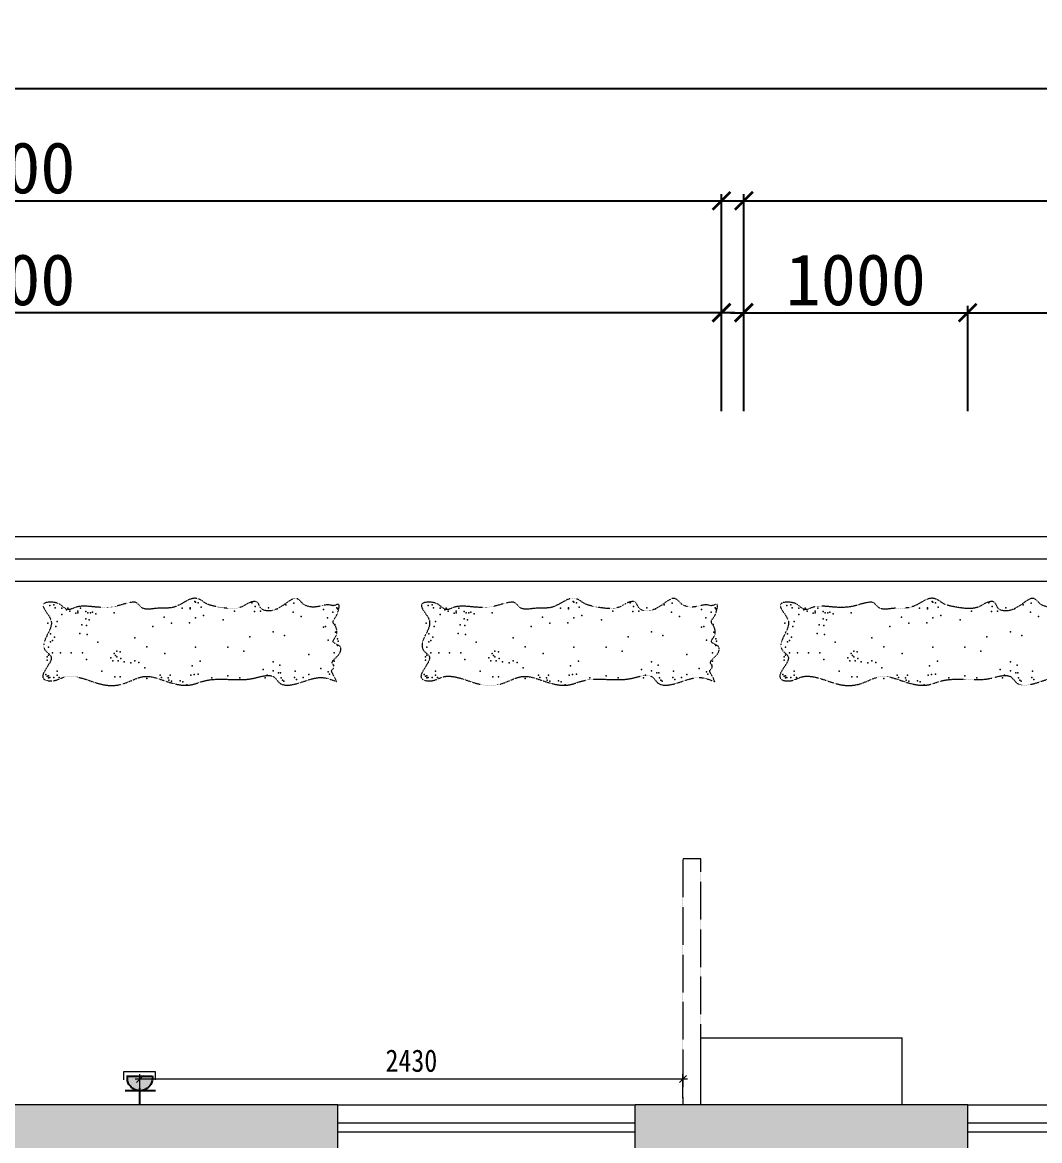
# Model space of a CAD drawing. Header units: millimetres. Extents: x -41640 to 3079702, y -5257903 to 68462.
# Drawn here: x 6259 to 10804, y 17369 to 22366 of the extents above; entities that cross this region are included whole.
import ezdxf

# ---------------------------------------------------------------- set-up
doc = ezdxf.new("R2010")
doc.units = ezdxf.units.MM
doc.header["$LTSCALE"] = 10
doc.linetypes.add('ACAD_ISO03W100', pattern=[30, 12, -18])
doc.linetypes.add('CONTINOUS', pattern=[0])
doc.layers.get('0').update_dxf_attribs({"color": 255})
doc.layers.get('Defpoints').update_dxf_attribs({"color": 255})
for name, color, linetype, lineweight in [('1室外尺寸标注', 3, 'Continuous', 30), ('1强弱电插座尺寸', 5, 'Continuous', 0), ('1强电插座布置图', 1, 'Continuous', 30), ('浅线', 251, 'CONTINOUS', 0)]:
    doc.layers.add(name, color=color, linetype=linetype, lineweight=lineweight)
doc.layers.add('2323', color=4, linetype='Continuous')
doc.layers.add('LAYER2', color=8, linetype='Continuous')
doc.styles.get("Standard").update_dxf_attribs({"font": ''})
doc.styles.add('夏建东', font='', dxfattribs={"width": 0.85})
doc.styles.add('邓林', font='simhei.ttf')
doc.styles.get('Standard').set_extended_font_data('SimSun')
doc.styles.get('夏建东').set_extended_font_data('SimSun')
doc.dimstyles.new('g', dxfattribs={"dimtxt": 100, "dimasz": 31, "dimexe": 21, "dimexo": 30, "dimgap": 31, "dimtad": 1, "dimtih": 1, "dimtoh": 1, "dimdec": 0, "dimrnd": 10, "dimdsep": 46, "dimtxsty": '夏建东', "dimblk": 'OBLIQUE', "dimcen": 2.5, "dimdle": 21, "dimclrd": 5, "dimclre": 5, "dimclrt": 5, "dimadec": 0, "dimazin": 0, "dimtfac": 1, "dimtdec": 0, "dimtmove": 2, "dimatfit": 3, "dimldrblk": 'DOT', "dimfxl": 300, "dimlwd": -1, "dimlwe": -1, "dimarcsym": 1})
doc.dimstyles.get("Standard").update_dxf_attribs({"dimtxt": 0.18, "dimasz": 0.18, "dimexe": 0.18, "dimexo": 0.0625, "dimgap": 0.09, "dimtad": 0, "dimtih": 1, "dimtoh": 1, "dimdec": 4, "dimzin": 0, "dimdsep": 46, "dimtxsty": 'Standard', "dimcen": 0.09, "dimadec": 0, "dimazin": 0, "dimtfac": 1, "dimtdec": 4, "dimtofl": 0, "dimtmove": 0, "dimatfit": 3, "dimfxl": 1, "dimtolj": 1, "dimtzin": 0, "dimarcsym": 0})

# ---------------------------------------------------------------- blocks, each defined once
blk = doc.blocks.new('_ArchTick')
at = {"color": 0, "linetype": 'ByBlock', "const_width": 0.15}
blk.add_lwpolyline([(-0.5, -0.5), (0.5, 0.5)], dxfattribs=at)
blk = doc.blocks.new('*D316')
at = {"layer": '1室外尺寸标注', "color": 8, "lineweight": -2}
for p, q in [((2982.3, 20629), (2982.3, 21099)), ((9382.6, 20629), (9382.6, 21099)), ((9442.6, 21069), (2922.3, 21069))]:
    blk.add_line(p, q, dxfattribs=at)
at = {"layer": 'Defpoints', "color": 0, "lineweight": 30}
for p in [(2982.3, 21069), (2982.3, 20569, 0), (9382.6, 20569, 0)]:
    blk.add_point(p, dxfattribs=at)
at = {"layer": '1室外尺寸标注', "color": 8, "lineweight": -2, "xscale": 80, "yscale": 80, "zscale": 80, "rotation": 180}
blk.add_blockref('_ArchTick', (2982.3, 21069), dxfattribs=at)
at = {"layer": '1室外尺寸标注', "color": 8, "lineweight": -2, "xscale": 80, "yscale": 80, "zscale": 80}
blk.add_blockref('_ArchTick', (9382.6, 21069), dxfattribs=at)
at = {"layer": '1室外尺寸标注', "color": 45, "insert": (6182.4, 21215.3), "char_height": 230, "attachment_point": 5, "style": '邓林', "bg_fill": 3, "box_fill_scale": 1.1, "bg_fill_color": 256, "bg_fill_true_color": 13158600, "bg_fill_transparency": 6998976}
blk.add_mtext('6400', dxfattribs=at)
blk = doc.blocks.new('_Dot')
at = {"color": 0, "linetype": 'ByBlock', "lineweight": -2}
blk.add_line((-0.5, 0), (-1, 0), dxfattribs=at)
at = {"color": 0, "linetype": 'ByBlock', "const_width": 0.5}
blk.add_lwpolyline([(-0.25, 0, 1), (0.25, 0, 1)], format="xyb", close=True, dxfattribs=at)
blk = doc.blocks.new('DOT')
at = {"color": 0, "linetype": 'ByBlock'}
blk.add_line((-0.35, 0), (-1, 0), dxfattribs=at)
at = {"color": 0, "linetype": 'ByBlock', "const_width": 0.35}
blk.add_lwpolyline([(-0.175, 0, 1), (0.175, 0, 1)], format="xyb", close=True, dxfattribs=at)
blk = doc.blocks.new('*D317')
at = {"layer": '1室外尺寸标注', "color": 8, "lineweight": -2}
for p, q in [((2982.3, 20629), (2982.3, 21599)), ((9382.6, 20629), (9382.6, 21599)), ((2922.3, 21569), (9442.6, 21569))]:
    blk.add_line(p, q, dxfattribs=at)
at = {"layer": 'Defpoints', "color": 0, "lineweight": 30}
for p in [(9382.6, 21569), (2982.3, 20569, 0), (9382.6, 20569, 0)]:
    blk.add_point(p, dxfattribs=at)
at = {"layer": '1室外尺寸标注', "color": 8, "lineweight": -2, "xscale": 80, "yscale": 80, "zscale": 80, "rotation": 180}
blk.add_blockref('_ArchTick', (2982.3, 21569), dxfattribs=at)
at = {"layer": '1室外尺寸标注', "color": 8, "lineweight": -2, "xscale": 80, "yscale": 80, "zscale": 80}
blk.add_blockref('_ArchTick', (9382.6, 21569), dxfattribs=at)
at = {"layer": '1室外尺寸标注', "color": 45, "insert": (6182.4, 21715.3), "char_height": 230, "attachment_point": 5, "style": '邓林', "bg_fill": 3, "box_fill_scale": 1.1, "bg_fill_color": 256, "bg_fill_true_color": 13158600, "bg_fill_transparency": 6994144}
blk.add_mtext('6400', dxfattribs=at)
blk = doc.blocks.new('*D318')
at = {"layer": '1室外尺寸标注', "color": 8, "lineweight": -2}
for p, q in [((9482.6, 20629), (9482.6, 21599)), ((12982.6, 20629), (12982.6, 21599)), ((9422.6, 21569), (13042.6, 21569))]:
    blk.add_line(p, q, dxfattribs=at)
at = {"layer": 'Defpoints', "color": 0, "lineweight": 30}
for p in [(12982.6, 21569), (9482.6, 20569, 0), (12982.6, 20569, 0)]:
    blk.add_point(p, dxfattribs=at)
at = {"layer": '1室外尺寸标注', "color": 8, "lineweight": -2, "xscale": 80, "yscale": 80, "zscale": 80, "rotation": 180}
blk.add_blockref('_ArchTick', (9482.6, 21569), dxfattribs=at)
at = {"layer": '1室外尺寸标注', "color": 8, "lineweight": -2, "xscale": 80, "yscale": 80, "zscale": 80}
blk.add_blockref('_ArchTick', (12982.6, 21569), dxfattribs=at)
at = {"layer": '1室外尺寸标注', "color": 45, "insert": (11232.6, 21715.3), "char_height": 230, "attachment_point": 5, "style": '邓林', "bg_fill": 3, "box_fill_scale": 1.1, "bg_fill_color": 256, "bg_fill_true_color": 13158600, "bg_fill_transparency": 4928728}
blk.add_mtext('3500', dxfattribs=at)
blk = doc.blocks.new('*D322')
at = {"layer": '1室外尺寸标注', "color": 8, "lineweight": -2}
for p, q in [((2982.3, 20629), (2982.3, 22099)), ((24232.6, 20629), (24232.6, 22099)), ((24292.6, 22069), (2922.3, 22069))]:
    blk.add_line(p, q, dxfattribs=at)
at = {"layer": 'Defpoints', "color": 0, "lineweight": 30}
for p in [(2982.3, 22069), (2982.3, 20569, 0), (24232.6, 20569, 0)]:
    blk.add_point(p, dxfattribs=at)
at = {"layer": '1室外尺寸标注', "color": 8, "lineweight": -2, "xscale": 80, "yscale": 80, "zscale": 80, "rotation": 180}
blk.add_blockref('_ArchTick', (2982.3, 22069), dxfattribs=at)
at = {"layer": '1室外尺寸标注', "color": 8, "lineweight": -2, "xscale": 80, "yscale": 80, "zscale": 80}
blk.add_blockref('_ArchTick', (24232.6, 22069), dxfattribs=at)
at = {"layer": '1室外尺寸标注', "color": 45, "insert": (13607.4, 22215.3), "char_height": 230, "attachment_point": 5, "style": '邓林', "bg_fill": 3, "box_fill_scale": 1.1, "bg_fill_color": 256, "bg_fill_true_color": 13158600, "bg_fill_transparency": 0}
blk.add_mtext('21250', dxfattribs=at)
blk = doc.blocks.new('*D349')
at = {"layer": '1室外尺寸标注', "color": 8, "lineweight": -2}
for p, q in [((9482.6, 20629), (9482.6, 21099)), ((10482.6, 20629), (10482.6, 21099)), ((9422.6, 21069), (10542.6, 21069))]:
    blk.add_line(p, q, dxfattribs=at)
at = {"layer": 'Defpoints', "color": 0, "lineweight": 30}
for p in [(10482.6, 21069), (9482.6, 20569, 0), (10482.6, 20569, 0)]:
    blk.add_point(p, dxfattribs=at)
at = {"layer": '1室外尺寸标注', "color": 8, "lineweight": -2, "xscale": 80, "yscale": 80, "zscale": 80, "rotation": 180}
blk.add_blockref('_ArchTick', (9482.6, 21069), dxfattribs=at)
at = {"layer": '1室外尺寸标注', "color": 8, "lineweight": -2, "xscale": 80, "yscale": 80, "zscale": 80}
blk.add_blockref('_ArchTick', (10482.6, 21069), dxfattribs=at)
at = {"layer": '1室外尺寸标注', "color": 45, "insert": (9982.6, 21215.3), "char_height": 230, "attachment_point": 5, "style": '邓林', "bg_fill": 3, "box_fill_scale": 1.1, "bg_fill_color": 256, "bg_fill_true_color": 13158600, "bg_fill_transparency": 4927696}
blk.add_mtext('1000', dxfattribs=at)
blk = doc.blocks.new('*D350')
at = {"layer": '1室外尺寸标注', "color": 8, "lineweight": -2}
for p, q in [((10482.6, 20629), (10482.6, 21099)), ((11882.6, 20629), (11882.6, 21099)), ((10422.6, 21069), (11942.6, 21069))]:
    blk.add_line(p, q, dxfattribs=at)
at = {"layer": 'Defpoints', "color": 0, "lineweight": 30}
for p in [(11882.6, 21069), (10482.6, 20569, 0), (11882.6, 20569, 0)]:
    blk.add_point(p, dxfattribs=at)
at = {"layer": '1室外尺寸标注', "color": 8, "lineweight": -2, "xscale": 80, "yscale": 80, "zscale": 80, "rotation": 180}
blk.add_blockref('_ArchTick', (10482.6, 21069), dxfattribs=at)
at = {"layer": '1室外尺寸标注', "color": 8, "lineweight": -2, "xscale": 80, "yscale": 80, "zscale": 80}
blk.add_blockref('_ArchTick', (11882.6, 21069), dxfattribs=at)
at = {"layer": '1室外尺寸标注', "color": 45, "insert": (11182.6, 21215.3), "char_height": 230, "attachment_point": 5, "style": '邓林', "bg_fill": 3, "box_fill_scale": 1.1, "bg_fill_color": 256, "bg_fill_true_color": 13158600, "bg_fill_transparency": 6935532}
blk.add_mtext('1400', dxfattribs=at)
blk = doc.blocks.new('强电插座')
at = {"lineweight": 0}
h = blk.add_hatch(color=12, dxfattribs=at)
h.set_gradient(color1=(216, 3, 3), color2=(230, 5, 5), tint=1, name='CYLINDER')
h.paths.add_polyline_path([(88497.8, 75989.2, 1.129445), (88497.8, 75909.4)])
at = {"layer": '2323', "color": 1}
for p, q in [((88452.6, 75999.6), (88452.6, 75902)), ((88497.8, 75989.2), (88497.8, 75909.4)), ((88407.2, 75949.3), (88460.4, 75949.3))]:
    blk.add_line(p, q, dxfattribs=at)
blk.add_arc((88492.9, 75949.3), 40.2, 77.2553, 282.7447, dxfattribs=at)
at = {"layer": 'LAYER2', "color": 1, "ltscale": 20}
blk.add_line((88456.4, 75966.1), (88456.4, 75966.1), dxfattribs=at)
blk = doc.blocks.new('强电防水插座')
at = {"layer": '1强电插座布置图', "color": 1, "linetype": 'ByBlock', "lineweight": 9}
blk.add_lwpolyline([(-166178.2, 222988.6), (-166178.2, 223049.7), (-165944.2, 223049.7), (-165944.2, 222988.6)], dxfattribs=at)
at = {"layer": '1强电插座布置图', "color": 250, "linetype": 'ByBlock', "lineweight": 9, "extrusion": (0, 0, -1), "xscale": 2.325322137214242, "yscale": 2.325322137214242, "zscale": -2.325322137599869, "rotation": 90}
blk.add_blockref('强电插座', (342665.7, 17225.9), dxfattribs=at)
blk = doc.blocks.new('_Oblique')
at = {"color": 0, "linetype": 'ByBlock', "lineweight": -2}
blk.add_line((-0.5, -0.5), (0.5, 0.5), dxfattribs=at)
blk = doc.blocks.new('*D694')
at = {"layer": '1强弱电插座尺寸', "color": 5}
for p, q in [((6762.8, 17645), (9231.1, 17645)), ((6783.8, 17559), (6783.8, 17666)), ((9210.1, 17559), (9210.1, 17666))]:
    blk.add_line(p, q, dxfattribs=at)
at = {"layer": 'Defpoints', "color": 0, "linetype": 'Continuous', "lineweight": 30}
for p in [(9210.1, 17645), (6783.8, 17529), (9210.1, 17529)]:
    blk.add_point(p, dxfattribs=at)
at = {"layer": '1强弱电插座尺寸', "color": 5, "linetype": 'Continuous', "xscale": 31, "yscale": 31, "zscale": 31, "rotation": 180}
blk.add_blockref('_Oblique', (6783.8, 17645), dxfattribs=at)
at = {"layer": '1强弱电插座尺寸', "color": 5, "linetype": 'Continuous', "xscale": 31, "yscale": 31, "zscale": 31}
blk.add_blockref('_Oblique', (9210.1, 17645), dxfattribs=at)
at = {"layer": '1强弱电插座尺寸', "color": 5, "linetype": 'Continuous', "lineweight": 30, "insert": (7996.9, 17726), "char_height": 100, "attachment_point": 5, "style": '夏建东'}
blk.add_mtext('2430', dxfattribs=at)

msp = doc.modelspace()

# ---------------------------------------------------------------- hatches: boundary and pattern name
at = {"layer": '浅线'}
h = msp.add_hatch(color=256, dxfattribs=at)
h.paths.add_polyline_path([(7667.6, 17529), (2742.3, 17529), (2742.3, 16199), (2982.3, 16199), (2982.3, 17329), (7667.6, 17329)])
h.paths.add_polyline_path([(10482.6, 17529), (8997.6, 17529), (8997.6, 17329), (10482.6, 17329)])

# ---------------------------------------------------------------- linework, layer by layer
for p, q in [((2742.3, 20069), (24472.6, 20069)), ((2862.3, 19969), (24352.6, 19969)), ((2982.3, 19869), (24232.6, 19869)), ((7667.6, 17529), (2742.3, 17529)), ((7667.6, 17329), (7667.6, 17529)), ((10482.6, 17529), (8997.6, 17529)), ((8997.6, 17329), (8997.6, 17529)), ((10482.6, 17329), (10482.6, 17529)), ((7667.6, 17409), (8997.6, 17409)), ((10482.6, 17409), (11882.6, 17409))]:
    msp.add_line(p, q, dxfattribs=at)
at = {"layer": '浅线', "ltscale": 0.5}
for p, q in [((7667.6, 17529), (8997.6, 17529)), ((10482.6, 17529), (11882.6, 17529)), ((7667.6, 17449), (8997.6, 17449)), ((10482.6, 17449), (11882.6, 17449))]:
    msp.add_line(p, q, dxfattribs=at)
at = {"layer": '浅线', "linetype": 'ACAD_ISO03W100', "ltscale": 0.01}
msp.add_lwpolyline([(9290.1, 17829), (9290.1, 18629), (9210.1, 18629), (9210.1, 17529)], dxfattribs=at)
at = {"layer": '浅线'}
for points in [[(9290.1, 17529), (9290.1, 17829)], [(9290.1, 17829), (10190.1, 17829)], [(10190.1, 17529), (10190.1, 17829)]]:
    msp.add_lwpolyline(points, dxfattribs=at)
at = {"layer": '浅线', "linetype": 'ACAD_ISO03W100', "ltscale": 0.01}
for points in [[(7662.7, 19421, 0), (7662.7, 19421, 0), (7662.7, 19421, 0), (7662.7, 19421, 0), (7662.7, 19421, 0), (7638.9, 19429.2, 0), (7591.9, 19445.4, 0), (7512.3, 19420.8, 0), (7416.9, 19387.2, 0), (7377.9, 19462.7, 0), (7295.6, 19431.6, 0), (7197.1, 19426.6, 0), (7097.5, 19439.1, 0), (6995.7, 19393.6, 0), (6903.9, 19419.1, 0), (6799.1, 19459.9, 0), (6723.3, 19408.3, 0), (6643.1, 19399.8, 0), (6560.7, 19421.4, 0), (6466.3, 19461.9, 0), (6402.2, 19417.6, 0), (6329.2, 19432, 0), (6372.9, 19487.7, 0), (6396.8, 19533.7, 0), (6328.7, 19575.1, 0), (6383.6, 19639.8, 0), (6393.8, 19708.1, 0), (6316.3, 19775.3, 0), (6412.2, 19778.4, 0), (6438.3, 19756.2, 0), (6464.2, 19736.2, 0), (6512.3, 19763.7, 0), (6583.7, 19751.3, 0), (6670.8, 19750.6, 0), (6725, 19772.6, 0), (6772.9, 19777.4, 0), (6794.4, 19734.9, 0), (6867.2, 19753.8, 0), (6950.1, 19740.6, 0), (7015, 19808.1, 0), (7064.9, 19779.8, 0), (7087.8, 19763.2, 0), (7148.8, 19750.4, 0), (7227.8, 19736.6, 0), (7273.8, 19777.2, 0), (7315.8, 19779.7, 0), (7318.1, 19742.4, 0), (7383.2, 19729.2, 0), (7425.6, 19763.8, 0), (7477.5, 19798.6, 0), (7500.3, 19782.1, 0), (7513.9, 19762.7, 0), (7553.2, 19749.3, 0), (7593.7, 19758.3, 0), (7627.4, 19766.3, 0), (7649.8, 19756.2, 0), (7681.5, 19776.8, 0), (7669.3, 19733.1, 0), (7662.1, 19710.2, 0), (7640.7, 19689.4, 0), (7664.8, 19661.4, 0), (7669.7, 19630, 0), (7636, 19593.2, 0), (7692.4, 19581.7, 0), (7675, 19533.5, 0), (7632.1, 19509.8, 0), (7658.2, 19483.9, 0), (7636.4, 19471.9, 0), (7646.2, 19454.5, 0), (7653.9, 19439.3, 0), (7660, 19426.7, 0), (7662.7, 19421, 0)], [(9353, 19421, 0), (9353, 19421, 0), (9353, 19421, 0), (9353, 19421, 0), (9353, 19421, 0), (9329.2, 19429.2, 0), (9282.2, 19445.4, 0), (9202.6, 19420.8, 0), (9107.2, 19387.2, 0), (9068.1, 19462.7, 0), (8985.9, 19431.6, 0), (8887.4, 19426.6, 0), (8787.7, 19439.1, 0), (8686, 19393.6, 0), (8594.1, 19419.1, 0), (8489.4, 19459.9, 0), (8413.5, 19408.3, 0), (8333.4, 19399.8, 0), (8251, 19421.4, 0), (8156.6, 19461.9, 0), (8092.5, 19417.6, 0), (8019.5, 19432, 0), (8063.2, 19487.7, 0), (8087.1, 19533.7, 0), (8019, 19575.1, 0), (8073.8, 19639.8, 0), (8084, 19708.1, 0), (8006.6, 19775.3, 0), (8102.5, 19778.4, 0), (8128.5, 19756.2, 0), (8154.5, 19736.2, 0), (8202.5, 19763.7, 0), (8273.9, 19751.3, 0), (8361, 19750.6, 0), (8415.3, 19772.6, 0), (8463.2, 19777.4, 0), (8484.7, 19734.9, 0), (8557.5, 19753.8, 0), (8640.4, 19740.6, 0), (8705.3, 19808.1, 0), (8755.1, 19779.8, 0), (8778, 19763.2, 0), (8839.1, 19750.4, 0), (8918, 19736.6, 0), (8964.1, 19777.2, 0), (9006, 19779.7, 0), (9008.3, 19742.4, 0), (9073.4, 19729.2, 0), (9115.8, 19763.8, 0), (9167.8, 19798.6, 0), (9190.6, 19782.1, 0), (9204.1, 19762.7, 0), (9243.5, 19749.3, 0), (9284, 19758.3, 0), (9317.7, 19766.3, 0), (9340, 19756.2, 0), (9371.8, 19776.8, 0), (9359.6, 19733.1, 0), (9352.3, 19710.2, 0), (9331, 19689.4, 0), (9355.1, 19661.4, 0), (9359.9, 19630, 0), (9326.2, 19593.2, 0), (9382.6, 19581.7, 0), (9365.3, 19533.5, 0), (9322.3, 19509.8, 0), (9348.5, 19483.9, 0), (9326.6, 19471.9, 0), (9336.5, 19454.5, 0), (9344.1, 19439.3, 0), (9350.2, 19426.7, 0), (9353, 19421, 0)], [(10956.4, 19421, 0), (10956.4, 19421, 0), (10956.4, 19421, 0), (10956.4, 19421, 0), (10956.4, 19421, 0), (10932.6, 19429.2, 0), (10885.6, 19445.4, 0), (10806, 19420.8, 0), (10710.6, 19387.2, 0), (10671.6, 19462.7, 0), (10589.3, 19431.6, 0), (10490.8, 19426.6, 0), (10391.2, 19439.1, 0), (10289.4, 19393.6, 0), (10197.6, 19419.1, 0), (10092.8, 19459.9, 0), (10017, 19408.3, 0), (9936.8, 19399.8, 0), (9854.4, 19421.4, 0), (9760, 19461.9, 0), (9695.9, 19417.6, 0), (9622.9, 19432, 0), (9666.6, 19487.7, 0), (9690.5, 19533.7, 0), (9622.4, 19575.1, 0), (9677.3, 19639.8, 0), (9687.5, 19708.1, 0), (9610, 19775.3, 0), (9705.9, 19778.4, 0), (9732, 19756.2, 0), (9757.9, 19736.2, 0), (9806, 19763.7, 0), (9877.4, 19751.3, 0), (9964.5, 19750.6, 0), (10018.7, 19772.6, 0), (10066.6, 19777.4, 0), (10088.1, 19734.9, 0), (10160.9, 19753.8, 0), (10243.8, 19740.6, 0), (10308.7, 19808.1, 0), (10358.6, 19779.8, 0), (10381.5, 19763.2, 0), (10442.5, 19750.4, 0), (10521.5, 19736.6, 0), (10567.5, 19777.2, 0), (10609.5, 19779.7, 0), (10611.8, 19742.4, 0), (10676.9, 19729.2, 0), (10719.3, 19763.8, 0), (10771.2, 19798.6, 0), (10794, 19782.1, 0), (10807.6, 19762.7, 0), (10846.9, 19749.3, 0), (10887.4, 19758.3, 0), (10921.1, 19766.3, 0), (10943.5, 19756.2, 0), (10975.2, 19776.8, 0), (10963, 19733.1, 0), (10955.8, 19710.2, 0), (10934.4, 19689.4, 0), (10958.5, 19661.4, 0), (10963.4, 19630, 0), (10929.7, 19593.2, 0), (10986.1, 19581.7, 0), (10968.7, 19533.5, 0), (10925.8, 19509.8, 0), (10951.9, 19483.9, 0), (10930.1, 19471.9, 0), (10939.9, 19454.5, 0), (10947.6, 19439.3, 0), (10953.7, 19426.7, 0), (10956.4, 19421, 0)]]:
    msp.add_open_spline(points, degree=3, knots=[0, 0, 0, 0, 7.118735, 14.237469, 28.474939, 56.949877, 113.899754, 224.695421, 402.774148, 464.078728, 609.579652, 712.252982, 948.95997, 1045.851429, 1226.110888, 1370.821362, 1544.484223, 1625.810986, 1736.606653, 1950.569631, 2037.401062, 2098.678517, 2221.315264, 2293.068762, 2354.373341, 2545.697732, 2610.449349, 2753.215627, 2845.126274, 2898.882043, 2937.645712, 2988.632475, 3128.464403, 3268.295154, 3380.517583, 3412.762249, 3473.587673, 3581.205943, 3699.924312, 3870.73971, 3914.075777, 3960.318129, 4011.30601, 4204.775183, 4279.450715, 4306.321074, 4376.430419, 4422.351685, 4581.075814, 4646.021125, 4672.89901, 4707.326444, 4772.271755, 4848.274751, 4902.285102, 4924.443778, 4960.270648, 5025.317244, 5059.330399, 5117.250622, 5141.299743, 5238.2572, 5284.205635, 5337.962347, 5419.350583, 5494.05423, 5528.067384, 5559.422074, 5581.596625, 5622.550323, 5656.416534, 5656.416534, 5656.416534, 5656.416534], dxfattribs=at)
for p in [(6381.4, 19760.7, 0), (6399.3, 19763.2, 0), (6405.3, 19750.7, 0), (6435.2, 19748.2, 0), (6456.1, 19740.7, 0), (6462.1, 19748.2, 0), (6518.9, 19748.2, 0), (6973.2, 19748.2, 0), (7009, 19750.7, 0), (7009, 19745.7, 0), (7030, 19778.1, 0), (7032.9, 19775.6, 0), (7044.9, 19773.1, 0), (7056.9, 19753.2, 0), (7284, 19773.1, 0), (7298.9, 19755.7, 0), (7358.7, 19750.7, 0), (7397.6, 19745.7, 0), (7436.4, 19763.2, 0), (7472.3, 19770.6, 0), (7603.8, 19743.2, 0), (7663.6, 19750.7, 0), (7666.5, 19745.7, 0), (8071.7, 19760.7, 0), (8089.6, 19763.2, 0), (8095.6, 19750.7, 0), (8125.5, 19748.2, 0), (8146.4, 19740.7, 0), (8152.4, 19748.2, 0), (8209.2, 19748.2, 0), (8663.4, 19748.2, 0), (8699.3, 19750.7, 0), (8699.3, 19745.7, 0), (8720.2, 19778.1, 0), (8723.2, 19775.6, 0), (8735.2, 19773.1, 0), (8747.1, 19753.2, 0), (8974.3, 19773.1, 0), (8989.2, 19755.7, 0), (9049, 19750.7, 0), (9087.8, 19745.7, 0), (9126.7, 19763.2, 0), (9162.5, 19770.6, 0), (9294, 19743.2, 0), (9353.8, 19750.7, 0), (9356.8, 19745.7, 0), (9675.1, 19760.7, 0), (9693, 19763.2, 0), (9699, 19750.7, 0), (9728.9, 19748.2, 0), (9749.8, 19740.7, 0), (9755.8, 19748.2, 0), (9812.6, 19748.2, 0), (10266.9, 19748.2, 0), (10302.7, 19750.7, 0), (10302.7, 19745.7, 0), (10323.7, 19778.1, 0), (10326.6, 19775.6, 0), (10338.6, 19773.1, 0), (10350.6, 19753.2, 0), (10577.7, 19773.1, 0), (10592.6, 19755.7, 0), (10652.4, 19750.7, 0), (10691.3, 19745.7, 0), (10730.1, 19763.2, 0), (10766, 19770.6, 0), (6414.3, 19688.4, 0), (6435.2, 19720.8, 0), (6471.1, 19735.8, 0), (6498, 19725.8, 0), (6506.9, 19735.8, 0), (6506.9, 19728.3, 0), (6542.8, 19733.3, 0), (6542.8, 19700.9, 0), (6551.8, 19728.3, 0), (6557.7, 19695.9, 0), (6563.7, 19728.3, 0), (6572.7, 19730.8, 0), (6587.6, 19723.3, 0), (6668.3, 19728.3, 0), (6892.5, 19708.3, 0), (7032.9, 19705.8, 0), (7068.8, 19715.8, 0), (7155.5, 19695.9, 0), (7206.3, 19735.8, 0), (7295.9, 19733.3, 0), (7322.8, 19735.8, 0), (7469.3, 19730.8, 0), (7505.2, 19710.8, 0), (7621.7, 19705.8, 0), (7645.6, 19730.8, 0), (8104.5, 19688.4, 0), (8125.5, 19720.8, 0), (8161.3, 19735.8, 0), (8188.2, 19725.8, 0), (8197.2, 19735.8, 0), (8197.2, 19728.3, 0), (8233.1, 19733.3, 0), (8233.1, 19700.9, 0), (8242, 19728.3, 0), (8248, 19695.9, 0), (8254, 19728.3, 0), (8262.9, 19730.8, 0), (8277.9, 19723.3, 0), (8358.6, 19728.3, 0), (8582.7, 19708.3, 0), (8723.2, 19705.8, 0), (8759.1, 19715.8, 0), (8845.7, 19695.9, 0), (8896.5, 19735.8, 0), (8986.2, 19733.3, 0), (9013.1, 19735.8, 0), (9159.6, 19730.8, 0), (9195.4, 19710.8, 0), (9312, 19705.8, 0), (9335.9, 19730.8, 0), (9708, 19688.4, 0), (9728.9, 19720.8, 0), (9764.8, 19735.8, 0), (9791.7, 19725.8, 0), (9800.6, 19735.8, 0), (9800.6, 19728.3, 0), (9836.5, 19733.3, 0), (9836.5, 19700.9, 0), (9845.5, 19728.3, 0), (9851.4, 19695.9, 0), (9857.4, 19728.3, 0), (9866.4, 19730.8, 0), (9881.3, 19723.3, 0), (9962, 19728.3, 0), (10186.2, 19708.3, 0), (10326.6, 19705.8, 0), (10362.5, 19715.8, 0), (10449.2, 19695.9, 0), (10500, 19735.8, 0), (10589.6, 19733.3, 0), (10616.5, 19735.8, 0), (10763, 19730.8, 0), (10798.9, 19710.8, 0), (6372.4, 19680.9, 0), (6408.3, 19666, 0), (6524.9, 19673.4, 0), (6545.8, 19670.9, 0), (6841.7, 19666, 0), (6925.4, 19680.9, 0), (7006, 19683.4, 0), (7379.6, 19643.5, 0), (7603.8, 19663.5, 0), (7612.7, 19666, 0), (7654.6, 19675.9, 0), (7657.6, 19641, 0), (8062.7, 19680.9, 0), (8098.6, 19666, 0), (8215.1, 19673.4, 0), (8236.1, 19670.9, 0), (8531.9, 19666, 0), (8615.6, 19680.9, 0), (8696.3, 19683.4, 0), (9069.9, 19643.5, 0), (9294, 19663.5, 0), (9303, 19666, 0), (9344.8, 19675.9, 0), (9347.8, 19641, 0), (9666.1, 19680.9, 0), (9702, 19666, 0), (9818.6, 19673.4, 0), (9839.5, 19670.9, 0), (10135.4, 19666, 0), (10219.1, 19680.9, 0), (10299.7, 19683.4, 0), (10673.3, 19643.5, 0), (6384.4, 19633.6, 0), (6384.4, 19598.7, 0), (6393.4, 19603.7, 0), (6402.3, 19618.6, 0), (6515.9, 19636.1, 0), (6548.8, 19631.1, 0), (6596.6, 19596.2, 0), (6761, 19616.1, 0), (7275, 19621.1, 0), (7430.4, 19626.1, 0), (7624.7, 19606.1, 0), (7666.5, 19611.1, 0), (7669.5, 19601.2, 0), (8074.7, 19633.6, 0), (8074.7, 19598.7, 0), (8083.6, 19603.7, 0), (8092.6, 19618.6, 0), (8206.2, 19636.1, 0), (8239, 19631.1, 0), (8286.9, 19596.2, 0), (8451.2, 19616.1, 0), (8965.3, 19621.1, 0), (9120.7, 19626.1, 0), (9315, 19606.1, 0), (9356.8, 19611.1, 0), (9359.8, 19601.2, 0), (9678.1, 19633.6, 0), (9678.1, 19598.7, 0), (9687.1, 19603.7, 0), (9696, 19618.6, 0), (9809.6, 19636.1, 0), (9842.5, 19631.1, 0), (9890.3, 19596.2, 0), (10054.7, 19616.1, 0), (10568.7, 19621.1, 0), (10724.1, 19626.1, 0), (6375.4, 19573.7, 0), (6375.4, 19538.8, 0), (6393.4, 19548.8, 0), (6429.2, 19548.8, 0), (6477.1, 19548.8, 0), (6527.9, 19548.8, 0), (6668.3, 19546.3, 0), (6680.3, 19556.3, 0), (6695.2, 19553.8, 0), (6814.8, 19576.2, 0), (6895.5, 19546.3, 0), (7032.9, 19573.7, 0), (7176.4, 19573.7, 0), (7248.1, 19556.3, 0), (7538, 19541.3, 0), (7651.6, 19548.8, 0), (7666.5, 19581.2, 0), (8065.7, 19573.7, 0), (8065.7, 19538.8, 0), (8083.6, 19548.8, 0), (8119.5, 19548.8, 0), (8167.3, 19548.8, 0), (8218.1, 19548.8, 0), (8358.6, 19546.3, 0), (8370.5, 19556.3, 0), (8385.5, 19553.8, 0), (8505, 19576.2, 0), (8585.7, 19546.3, 0), (8723.2, 19573.7, 0), (8866.7, 19573.7, 0), (8938.4, 19556.3, 0), (9228.3, 19541.3, 0), (9341.9, 19548.8, 0), (9356.8, 19581.2, 0), (9669.1, 19573.7, 0), (9669.1, 19538.8, 0), (9687.1, 19548.8, 0), (9722.9, 19548.8, 0), (9770.8, 19548.8, 0), (9821.6, 19548.8, 0), (9962, 19546.3, 0), (9974, 19556.3, 0), (9988.9, 19553.8, 0), (10108.5, 19576.2, 0), (10189.2, 19546.3, 0), (10326.6, 19573.7, 0), (10470.1, 19573.7, 0), (10541.8, 19556.3, 0), (6369.5, 19531.4, 0), (6369.5, 19516.4, 0), (6545.8, 19518.9, 0), (6653.4, 19526.4, 0), (6662.3, 19513.9, 0), (6674.3, 19536.4, 0), (6680.3, 19531.4, 0), (6686.3, 19513.9, 0), (6698.2, 19523.9, 0), (6713.2, 19508.9, 0), (6743, 19504, 0), (6761, 19513.9, 0), (6778.9, 19506.4, 0), (7018, 19491.5, 0), (7053.9, 19511.4, 0), (7379.6, 19508.9, 0), (7409.5, 19494, 0), (7648.6, 19494, 0), (7651.6, 19511.4, 0), (8059.7, 19531.4, 0), (8059.7, 19516.4, 0), (8236.1, 19518.9, 0), (8343.6, 19526.4, 0), (8352.6, 19513.9, 0), (8364.6, 19536.4, 0), (8370.5, 19531.4, 0), (8376.5, 19513.9, 0), (8388.5, 19523.9, 0), (8403.4, 19508.9, 0), (8433.3, 19504, 0), (8451.2, 19513.9, 0), (8469.2, 19506.4, 0), (8708.3, 19491.5, 0), (8744.1, 19511.4, 0), (9069.9, 19508.9, 0), (9099.8, 19494, 0), (9338.9, 19494, 0), (9341.9, 19511.4, 0), (9663.2, 19531.4, 0), (9663.2, 19516.4, 0), (9839.5, 19518.9, 0), (9947.1, 19526.4, 0), (9956, 19513.9, 0), (9968, 19536.4, 0), (9974, 19531.4, 0), (9980, 19513.9, 0), (9991.9, 19523.9, 0), (10006.9, 19508.9, 0), (10036.7, 19504, 0), (10054.7, 19513.9, 0), (10072.6, 19506.4, 0), (10311.7, 19491.5, 0), (10347.6, 19511.4, 0), (10673.3, 19508.9, 0), (10703.2, 19494, 0), (6363.5, 19451.6, 0), (6369.5, 19444.1, 0), (6375.4, 19446.6, 0), (6381.4, 19439.1, 0), (6399.3, 19439.1, 0), (6414.3, 19466.6, 0), (6414.3, 19449.1, 0), (6423.3, 19439.1, 0), (6614.5, 19466.6, 0), (6671.3, 19441.6, 0), (6695.2, 19441.6, 0), (6805.8, 19481.5, 0), (6874.5, 19449.1, 0), (6880.5, 19439.1, 0), (6919.4, 19449.1, 0), (7012, 19449.1, 0), (7027, 19451.6, 0), (7044.9, 19454.1, 0), (7176.4, 19446.6, 0), (7334.8, 19474, 0), (7352.7, 19449.1, 0), (7379.6, 19469.1, 0), (7403.5, 19459.1, 0), (7412.5, 19459.1, 0), (7475.3, 19439.1, 0), (7478.3, 19466.6, 0), (7514.1, 19439.1, 0), (7538, 19451.6, 0), (7591.8, 19479, 0), (7624.7, 19464.1, 0), (7630.7, 19454.1, 0), (8053.7, 19451.6, 0), (8059.7, 19444.1, 0), (8065.7, 19446.6, 0), (8071.7, 19439.1, 0), (8089.6, 19439.1, 0), (8104.5, 19466.6, 0), (8104.5, 19449.1, 0), (8113.5, 19439.1, 0), (8304.8, 19466.6, 0), (8361.6, 19441.6, 0), (8385.5, 19441.6, 0), (8496.1, 19481.5, 0), (8564.8, 19449.1, 0), (8570.8, 19439.1, 0), (8609.6, 19449.1, 0), (8702.3, 19449.1, 0), (8717.2, 19451.6, 0), (8735.2, 19454.1, 0), (8866.7, 19446.6, 0), (9025.1, 19474, 0), (9043, 19449.1, 0), (9069.9, 19469.1, 0), (9093.8, 19459.1, 0), (9102.8, 19459.1, 0), (9165.5, 19439.1, 0), (9168.5, 19466.6, 0), (9204.4, 19439.1, 0), (9228.3, 19451.6, 0), (9282.1, 19479, 0), (9315, 19464.1, 0), (9320.9, 19454.1, 0), (9657.2, 19451.6, 0), (9663.2, 19444.1, 0), (9669.1, 19446.6, 0), (9675.1, 19439.1, 0), (9693, 19439.1, 0), (9708, 19466.6, 0), (9708, 19449.1, 0), (9717, 19439.1, 0), (9908.2, 19466.6, 0), (9965, 19441.6, 0), (9988.9, 19441.6, 0), (10099.5, 19481.5, 0), (10168.2, 19449.1, 0), (10174.2, 19439.1, 0), (10213.1, 19449.1, 0), (10305.7, 19449.1, 0), (10320.7, 19451.6, 0), (10338.6, 19454.1, 0), (10470.1, 19446.6, 0), (10628.5, 19474, 0), (10646.4, 19449.1, 0), (10673.3, 19469.1, 0), (10697.2, 19459.1, 0), (10706.2, 19459.1, 0), (10769, 19439.1, 0), (10772, 19466.6, 0), (6375.4, 19436.7, 0), (6814.8, 19434.2, 0), (6910.4, 19436.7, 0), (6913.4, 19426.7, 0), (6925.4, 19421.7, 0), (6964.2, 19424.2, 0), (6976.2, 19419.2, 0), (6994.1, 19406.7, 0), (7104.7, 19436.7, 0), (7230.2, 19436.7, 0), (7343.8, 19436.7, 0), (7415.5, 19436.7, 0), (7421.5, 19426.7, 0), (7427.4, 19421.7, 0), (7484.2, 19429.2, 0), (8065.7, 19436.7, 0), (8505, 19434.2, 0), (8600.7, 19436.7, 0), (8603.7, 19426.7, 0), (8615.6, 19421.7, 0), (8654.5, 19424.2, 0), (8666.4, 19419.2, 0), (8684.4, 19406.7, 0), (8794.9, 19436.7, 0), (8920.5, 19436.7, 0), (9034, 19436.7, 0), (9105.8, 19436.7, 0), (9111.7, 19426.7, 0), (9117.7, 19421.7, 0), (9174.5, 19429.2, 0), (9669.1, 19436.7, 0), (10108.5, 19434.2, 0), (10204.1, 19436.7, 0), (10207.1, 19426.7, 0), (10219.1, 19421.7, 0), (10257.9, 19424.2, 0), (10269.9, 19419.2, 0), (10287.8, 19406.7, 0), (10398.4, 19436.7, 0), (10523.9, 19436.7, 0), (10637.5, 19436.7, 0), (10709.2, 19436.7, 0), (10715.2, 19426.7, 0), (10721.1, 19421.7, 0), (10777.9, 19429.2, 0)]:
    msp.add_point(p, dxfattribs=at)

# ---------------------------------------------------------------- block references
at = {"layer": '1强电插座布置图', "color": 7, "xscale": 0.6000000000931323, "yscale": 0.6000000000931323, "zscale": 0.6}
msp.add_blockref('强电防水插座', (106419.2, -116151.6), dxfattribs=at)

# ---------------------------------------------------------------- dimensions: what is measured, and where the dimension line sits
at = {"layer": '1室外尺寸标注', "color": 45}
dim = msp.add_linear_dim(base=(2982.3, 21069, 0), p1=(9382.6, 20569), p2=(2982.3, 20569), dimstyle='Standard', override={"dimtxt": 230, "dimasz": 80, "dimexe": 30, "dimexo": 60, "dimgap": 30, "dimtad": 1, "dimtih": 0, "dimtoh": 0, "dimdec": 0, "dimzin": 8, "dimdsep": 44, "dimtxsty": '邓林', "dimblk": 'ArchTick', "dimcen": 2.5, "dimdle": 60, "dimclrd": 8, "dimclre": 8, "dimclrt": 45, "dimtdec": 0, "dimtofl": 1, "dimtmove": 1, "dimldrblk": 'Dot', "dimfxl": 5, "dimtfill": 1, "dimtolj": 0, "dimtzin": 8}, dxfattribs=at)
dim.commit()
dim.dimension.update_dxf_attribs({"geometry": '*D316', "text_midpoint": (6182.4, 21215.3, 0)})
at = {"layer": '1强弱电插座尺寸', "linetype": 'Continuous', "lineweight": 30}
dim = msp.add_linear_dim(base=(9210.1, 17645), p1=(6783.8, 17529), p2=(9210.1, 17529), dimstyle='g', override={"dimfxlon": 1}, dxfattribs=at)
dim.commit()
dim.dimension.update_dxf_attribs({"geometry": '*D694', "text_midpoint": (7996.9, 17726)})

# ---------------------------------------------------------------- next in the draw order: dimensions: what is measured, and where the dimension line sits
at = {"layer": '1室外尺寸标注', "color": 45}
dim = msp.add_linear_dim(base=(9382.6, 21569, 0), p1=(2982.3, 20569), p2=(9382.6, 20569), dimstyle='Standard', override={"dimtxt": 230, "dimasz": 80, "dimexe": 30, "dimexo": 60, "dimgap": 30, "dimtad": 1, "dimtih": 0, "dimtoh": 0, "dimdec": 0, "dimzin": 8, "dimdsep": 44, "dimtxsty": '邓林', "dimblk": 'ArchTick', "dimcen": 2.5, "dimdle": 60, "dimclrd": 8, "dimclre": 8, "dimclrt": 45, "dimtdec": 0, "dimtofl": 1, "dimtmove": 1, "dimldrblk": 'Dot', "dimfxl": 5, "dimtfill": 1, "dimtolj": 0, "dimtzin": 8}, dxfattribs=at)
dim.commit()
dim.dimension.update_dxf_attribs({"geometry": '*D317', "text_midpoint": (6182.4, 21715.3, 0)})

# ---------------------------------------------------------------- next in the draw order: dimensions: what is measured, and where the dimension line sits
dim = msp.add_linear_dim(base=(12982.6, 21569, 0), p1=(9482.6, 20569), p2=(12982.6, 20569), dimstyle='Standard', override={"dimtxt": 230, "dimasz": 80, "dimexe": 30, "dimexo": 60, "dimgap": 30, "dimtad": 1, "dimtih": 0, "dimtoh": 0, "dimdec": 0, "dimzin": 8, "dimdsep": 44, "dimtxsty": '邓林', "dimblk": 'ArchTick', "dimcen": 2.5, "dimdle": 60, "dimclrd": 8, "dimclre": 8, "dimclrt": 45, "dimtdec": 0, "dimtofl": 1, "dimtmove": 1, "dimldrblk": 'Dot', "dimfxl": 5, "dimtfill": 1, "dimtolj": 0, "dimtzin": 8}, dxfattribs=at)
dim.commit()
dim.dimension.update_dxf_attribs({"geometry": '*D318', "text_midpoint": (11232.6, 21715.3, 0)})

# ---------------------------------------------------------------- next in the draw order: dimensions: what is measured, and where the dimension line sits
dim = msp.add_linear_dim(base=(2982.3, 22069, 0), p1=(24232.6, 20569), p2=(2982.3, 20569), dimstyle='Standard', override={"dimtxt": 230, "dimasz": 80, "dimexe": 30, "dimexo": 60, "dimgap": 30, "dimtad": 1, "dimtih": 0, "dimtoh": 0, "dimdec": 0, "dimzin": 8, "dimdsep": 44, "dimtxsty": '邓林', "dimblk": 'ArchTick', "dimcen": 2.5, "dimdle": 60, "dimclrd": 8, "dimclre": 8, "dimclrt": 45, "dimtdec": 0, "dimtofl": 1, "dimtmove": 1, "dimldrblk": 'Dot', "dimfxl": 5, "dimtfill": 1, "dimtolj": 0, "dimtzin": 8}, dxfattribs=at)
dim.commit()
dim.dimension.update_dxf_attribs({"geometry": '*D322', "text_midpoint": (13607.4, 22215.3, 0)})

# ---------------------------------------------------------------- next in the draw order: dimensions: what is measured, and where the dimension line sits
dim = msp.add_linear_dim(base=(10482.6, 21069, 0), p1=(9482.6, 20569), p2=(10482.6, 20569), dimstyle='Standard', override={"dimtxt": 230, "dimasz": 80, "dimexe": 30, "dimexo": 60, "dimgap": 30, "dimtad": 1, "dimtih": 0, "dimtoh": 0, "dimdec": 0, "dimzin": 8, "dimdsep": 44, "dimtxsty": '邓林', "dimblk": 'ArchTick', "dimcen": 2.5, "dimdle": 60, "dimclrd": 8, "dimclre": 8, "dimclrt": 45, "dimtdec": 0, "dimtofl": 1, "dimtmove": 1, "dimldrblk": 'Dot', "dimfxl": 5, "dimtfill": 1, "dimtolj": 0, "dimtzin": 8}, dxfattribs=at)
dim.commit()
dim.dimension.update_dxf_attribs({"geometry": '*D349', "text_midpoint": (9982.6, 21215.3, 0)})

# ---------------------------------------------------------------- next in the draw order: dimensions: what is measured, and where the dimension line sits
dim = msp.add_linear_dim(base=(11882.6, 21069, 0), p1=(10482.6, 20569), p2=(11882.6, 20569), dimstyle='Standard', override={"dimtxt": 230, "dimasz": 80, "dimexe": 30, "dimexo": 60, "dimgap": 30, "dimtad": 1, "dimtih": 0, "dimtoh": 0, "dimdec": 0, "dimzin": 8, "dimdsep": 44, "dimtxsty": '邓林', "dimblk": 'ArchTick', "dimcen": 2.5, "dimdle": 60, "dimclrd": 8, "dimclre": 8, "dimclrt": 45, "dimtdec": 0, "dimtofl": 1, "dimtmove": 1, "dimldrblk": 'Dot', "dimfxl": 5, "dimtfill": 1, "dimtolj": 0, "dimtzin": 8}, dxfattribs=at)
dim.commit()
dim.dimension.update_dxf_attribs({"geometry": '*D350', "text_midpoint": (11182.6, 21215.3, 0)})

doc.saveas('drawing.dxf')
